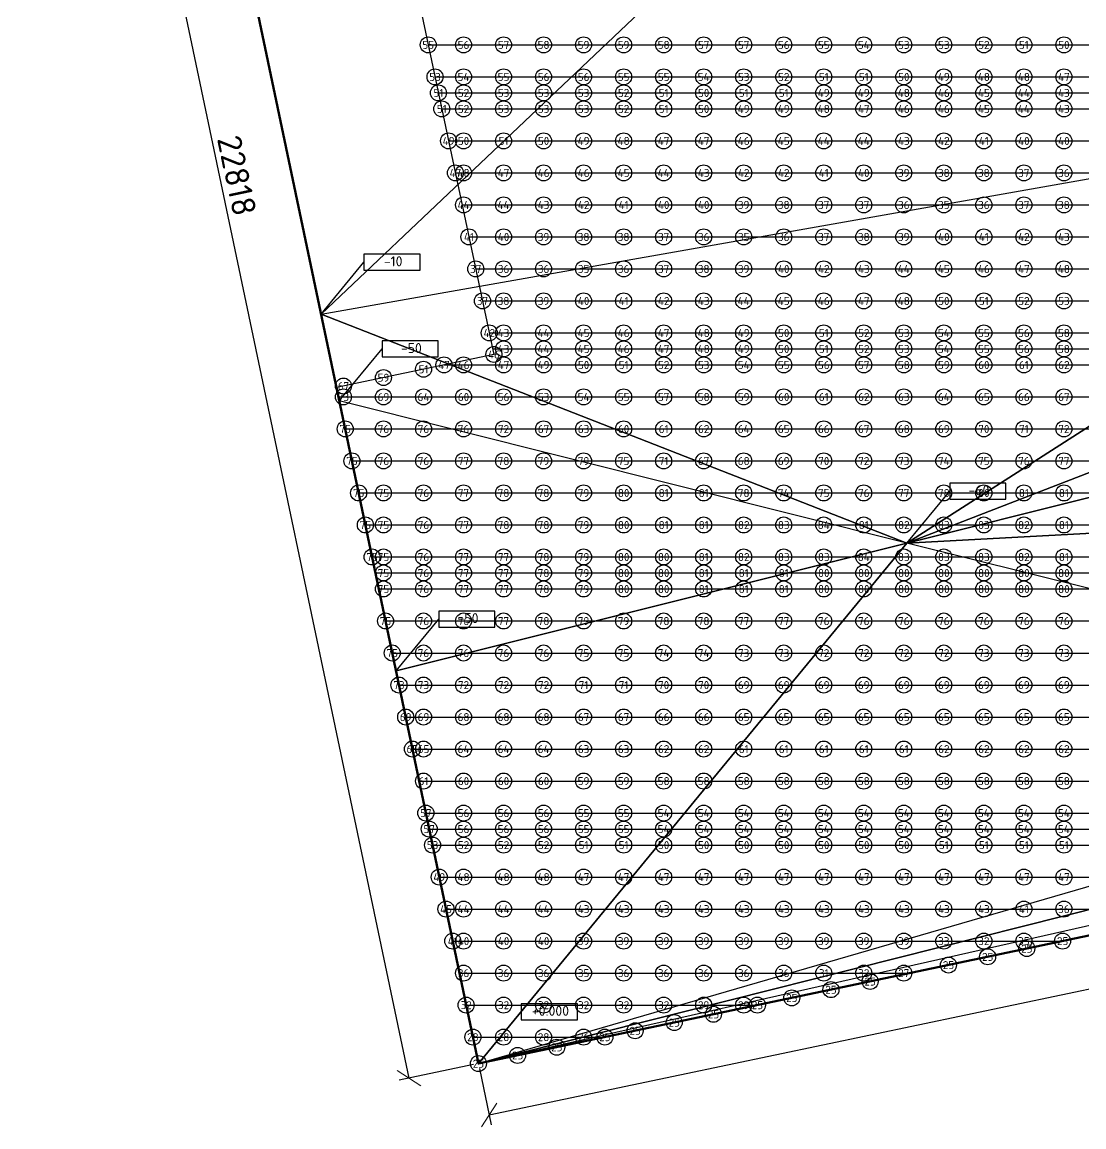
# Model space of a CAD drawing. Header units: millimetres. Extents: x 3543 to 412546, y -146359 to 38454.
# Drawn here: x 209844 to 223109, y -45965 to -32158 of the extents above; entities that cross this region are included whole.
import ezdxf
from ezdxf.enums import TextEntityAlignment as Align

# ---------------------------------------------------------------- set-up
doc = ezdxf.new("R2010")
doc.units = ezdxf.units.MM
doc.layers.add('контур', color=1, linetype='Continuous', lineweight=50)
doc.layers.add('размеры', color=7, linetype='Continuous', lineweight=5)
for name, color, linetype in [('линии_высот', 4, 'Continuous'), ('областиvb', 52, 'Continuous'), ('опоры_текстvb', 7, 'Continuous'), ('опорыvb', 7, 'Continuous'), ('сеткаvb', 8, 'Continuous')]:
    doc.layers.add(name, color=color, linetype=linetype)
doc.styles.add('isocpeur', font='isocpeur.ttf')
doc.dimstyles.new('ISO-25', dxfattribs={"dimtxt": 2.5, "dimasz": 2.5, "dimexe": 1.25, "dimexo": 0.625, "dimtad": 1, "dimdec": 0, "dimtxsty": 'isocpeur', "dimblk": 'OBLIQUE', "dimcen": 2.5, "dimadec": 0, "dimazin": 0, "dimtfac": 1, "dimtdec": 0, "dimtmove": 0, "dimatfit": 3, "dimfxl": 1, "dimarcsym": 0})

# ---------------------------------------------------------------- blocks, each defined once
blk = doc.blocks.new('otmetka_oporvb')
at = {"linetype": 'ByBlock', "lineweight": -2}
blk.add_hatch(color=0, dxfattribs=at).paths.add_polyline_path([(-38, -32, 1), (38, 32, 1)])
at = {"color": 0, "linetype": 'ByBlock', "lineweight": -2}
blk.add_line((0, 0), (2142, 2596), dxfattribs=at)
at = {"color": 0}
blk.add_lwpolyline([(2142, 2196), (4942, 2196), (4942, 2996), (2142, 2996)], close=True, dxfattribs=at)
at = {"color": 0, "linetype": 'ByBlock', "lineweight": -2, "style": 'isocpeur'}
blk.add_attdef('OTM', text='', height=500, dxfattribs=at).set_placement((3600, 2639), align=Align.MIDDLE_CENTER)
blk = doc.blocks.new('opor_symbPRO')
at = {"color": 0, "ltscale": 20}
blk.add_circle((0, 0), 100, dxfattribs=at)
at = {"layer": 'опоры_текстvb', "color": 0, "linetype": 'ByBlock', "lineweight": -2, "style": 'isocpeur'}
blk.add_attdef('COL', text='', height=100, dxfattribs=at).set_placement((0, -1), align=Align.MIDDLE_CENTER)
blk = doc.blocks.new('_OBLIQUE')
at = {"color": 0, "linetype": 'ByBlock'}
blk.add_line((-0.5, -0.5), (0.5, 0.5), dxfattribs=at)
blk = doc.blocks.new('*D37')
at = {"layer": 'Defpoints', "color": 0, "transparency": 16777216}
for p in [(299003, -27661), (215545, -45174), (215680, -45817)]:
    blk.add_point(p, dxfattribs=at)
at = {"layer": 'размеры', "color": 0, "lineweight": -2, "transparency": 16777216}
for p, q in [((299016, -27722), (299164, -28426)), ((299138, -28304), (215680, -45817)), ((215558, -45235), (215706, -45939))]:
    blk.add_line(p, q, dxfattribs=at)
at = {"layer": 'размеры', "color": 0, "lineweight": -2, "transparency": 16777216, "xscale": 250, "yscale": 250, "zscale": 250}
for p, rotation in [((299138, -28304), 11.85098422200823), ((215680, -45817), 191.8509842220083)]:
    blk.add_blockref('_OBLIQUE', p, dxfattribs=dict(at, rotation=rotation))
at = {"layer": 'размеры', "color": 0, "transparency": 16777216, "insert": (257365, -36852), "char_height": 300, "attachment_point": 5, "rotation": 11.851, "style": 'isocpeur'}
blk.add_mtext('85276', dxfattribs=at)
blk = doc.blocks.new('*D38')
at = {"layer": 'Defpoints', "color": 0, "transparency": 16777216}
for p in [(210859, -22842), (209992, -23024), (215545, -45174)]:
    blk.add_point(p, dxfattribs=at)
at = {"layer": 'размеры', "color": 0, "lineweight": -2, "transparency": 16777216}
for p, q in [((210798, -22855), (209870, -23050)), ((214678, -45355), (209992, -23024)), ((215484, -45186), (214556, -45381))]:
    blk.add_line(p, q, dxfattribs=at)
at = {"layer": 'размеры', "color": 0, "lineweight": -2, "transparency": 16777216, "xscale": 250, "yscale": 250, "zscale": 250}
for p, rotation in [((209992, -23024), 101.8514434178361), ((214678, -45355), 281.851443417836)]:
    blk.add_blockref('_OBLIQUE', p, dxfattribs=dict(at, rotation=rotation))
at = {"layer": 'размеры', "color": 0, "transparency": 16777216, "insert": (212528, -34076), "char_height": 300, "attachment_point": 5, "rotation": 281.8514, "style": 'isocpeur'}
blk.add_mtext('22818', dxfattribs=at)

msp = doc.modelspace()

# ---------------------------------------------------------------- linework, layer by layer
at = {"layer": 'контур', "linetype": 'Continuous'}
msp.add_lwpolyline([(215545, -45173.6), (210858.8, -22842.2), (229841.6, -22842.2), (229841.6, -32939.6), (261341.5, -32939.6), (261341.5, -22842.2), (299003.2, -22842.2), (299003.2, -27660.7)], close=True, dxfattribs=at)
at = {"layer": 'линии_высот'}
msp.add_line((215545, -45173.6), (299003.2, -27660.7), dxfattribs=at)
for points in [[(252298.9, -36875.6), (215545, -45173.6), (299003.2, -27660.7)], [(220891.8, -28871.8), (212499.7, -30661.5), (213579.5, -35807)], [(220891.8, -28871.8), (213579.5, -35807), (229841.6, -32939.6)], [(220897.2, -38667.6), (213579.5, -35807), (229841.6, -32939.6)], [(220897.2, -38667.6), (229841.6, -32939.6), (230076.7, -35115.1)], [(220897.2, -38667.6), (230076.7, -35115.1), (230076.7, -36371.6)], [(220897.2, -38667.6), (213807, -36891.3), (213579.5, -35807)], [(220897.2, -38667.6), (230076.7, -36371.6), (230076.7, -38173.7)], [(220897.2, -38667.6), (213807, -36891.3), (214515.2, -40266.4)], [(244268.4, -37933.7), (252298.9, -36875.6), (215545, -45173.6)], [(215545, -45173.6), (230076.7, -40954.3), (244268.4, -37933.7)], [(220897.2, -38667.6), (230076.7, -38173.7), (230076.7, -40954.3)], [(220897.2, -38667.6), (214515.2, -40266.4), (215545, -45173.6)], [(220897.2, -38667.6), (215545, -45173.6), (230076.7, -40954.3)]]:
    msp.add_lwpolyline(points, close=True, dxfattribs=at)
at = {"layer": 'областиvb'}
msp.add_lwpolyline([(212096.8, -28741.7), (214134, -28741.7), (215737.6, -36311.5), (213771.9, -36724)], close=True, dxfattribs=at)
at = {"layer": 'сеткаvb'}
for p, q in [((214917.9, -32442.2), (229841.6, -32442.2)), ((215002.6, -32842.2), (229841.6, -32842.2)), ((215045, -33042.2), (273357.7, -33042.2)), ((215087.4, -33242.2), (272404.6, -33242.2)), ((215172.1, -33642.2), (270498.3, -33642.2)), ((215256.9, -34042.2), (268592.1, -34042.2)), ((215341.6, -34442.2), (266685.9, -34442.2)), ((215426.3, -34842.2), (264779.7, -34842.2)), ((215511.1, -35242.2), (262873.5, -35242.2)), ((215595.8, -35642.2), (260967.3, -35642.2)), ((215680.5, -36042.2), (259061, -36042.2)), ((215722.9, -36242.2), (258107.9, -36242.2)), ((215114.7, -36442.2), (257154.8, -36442.2)), ((213796.7, -36842.2), (255248.6, -36842.2)), ((213880.6, -37242.2), (253342.4, -37242.2)), ((213964.6, -37642.2), (251436.2, -37642.2)), ((214048.5, -38042.2), (249530, -38042.2)), ((214132.4, -38442.2), (247623.7, -38442.2)), ((214216.4, -38842.2), (245717.5, -38842.2)), ((214258.3, -39042.2), (244764.4, -39042.2)), ((214300.3, -39242.2), (243811.3, -39242.2)), ((214384.3, -39642.2), (241905.1, -39642.2)), ((214468.2, -40042.2), (239998.9, -40042.2)), ((214552.1, -40442.2), (238092.7, -40442.2)), ((214636.1, -40842.2), (236186.4, -40842.2)), ((214720, -41242.2), (234280.2, -41242.2)), ((214803.9, -41642.2), (232374, -41642.2)), ((214887.9, -42042.2), (230467.8, -42042.2)), ((214929.9, -42242.2), (229514.7, -42242.2)), ((214971.8, -42442.2), (228561.6, -42442.2)), ((215055.8, -42842.2), (226655.4, -42842.2)), ((215139.7, -43242.2), (224749.1, -43242.2)), ((215223.6, -43642.2), (222842.9, -43642.2)), ((215307.6, -44042.2), (220936.7, -44042.2)), ((215391.5, -44442.2), (219030.5, -44442.2)), ((215475.5, -44842.2), (217124.3, -44842.2))]:
    msp.add_line(p, q, dxfattribs=at)

# ---------------------------------------------------------------- block references
at = {"xscale": 0.25, "yscale": 0.25, "zscale": 0.25}
for p, values in [((213579.5, -35807), {'OTM': '-10'}), ((213807, -36891.3), {'OTM': '-50'}), ((220897.2, -38667.6), {'OTM': '-60'}), ((214515.2, -40266.4), {'OTM': '-50'}), ((215545, -45173.6), {'OTM': '+0.000'})]:
    msp.add_blockref('otmetka_oporvb', p, dxfattribs=at).add_auto_attribs(values)
at = {"layer": 'опорыvb', "color": 131}
for p, values in [((214917.9, -32442.2), {'COL': '55'}), ((215358.8, -32442.2), {'COL': '56'}), ((215858.8, -32442.2), {'COL': '57'}), ((216358.8, -32442.2), {'COL': '58'}), ((216858.8, -32442.2), {'COL': '59'}), ((217358.8, -32442.2), {'COL': '59'}), ((217858.8, -32442.2), {'COL': '58'}), ((218358.8, -32442.2), {'COL': '57'}), ((218858.8, -32442.2), {'COL': '57'}), ((219358.8, -32442.2), {'COL': '56'}), ((219858.8, -32442.2), {'COL': '55'}), ((220358.8, -32442.2), {'COL': '54'}), ((220858.8, -32442.2), {'COL': '53'}), ((221358.8, -32442.2), {'COL': '53'}), ((221858.8, -32442.2), {'COL': '52'}), ((222358.8, -32442.2), {'COL': '51'}), ((222858.8, -32442.2), {'COL': '50'}), ((215002.6, -32842.2), {'COL': '53'}), ((215358.8, -32842.2), {'COL': '54'}), ((215858.8, -32842.2), {'COL': '55'}), ((216358.8, -32842.2), {'COL': '56'}), ((216858.8, -32842.2), {'COL': '56'}), ((217358.8, -32842.2), {'COL': '55'}), ((217858.8, -32842.2), {'COL': '55'}), ((218358.8, -32842.2), {'COL': '54'}), ((218858.8, -32842.2), {'COL': '53'}), ((219358.8, -32842.2), {'COL': '52'}), ((219858.8, -32842.2), {'COL': '51'}), ((220358.8, -32842.2), {'COL': '51'}), ((220858.8, -32842.2), {'COL': '50'}), ((215045, -33042.2), {'COL': '51'}), ((215358.8, -33042.2), {'COL': '52'}), ((215858.8, -33042.2), {'COL': '53'}), ((216358.8, -33042.2), {'COL': '53'}), ((216858.8, -33042.2), {'COL': '53'}), ((217358.8, -33042.2), {'COL': '52'}), ((217858.8, -33042.2), {'COL': '51'}), ((218358.8, -33042.2), {'COL': '50'}), ((218858.8, -33042.2), {'COL': '51'}), ((219358.8, -33042.2), {'COL': '51'}), ((215087.4, -33242.2), {'COL': '51'}), ((215358.8, -33242.2), {'COL': '52'}), ((215858.8, -33242.2), {'COL': '53'}), ((216358.8, -33242.2), {'COL': '53'}), ((216858.8, -33242.2), {'COL': '53'}), ((217358.8, -33242.2), {'COL': '52'}), ((217858.8, -33242.2), {'COL': '51'}), ((218358.8, -33242.2), {'COL': '50'}), ((215358.8, -33642.2), {'COL': '50'}), ((215858.8, -33642.2), {'COL': '51'}), ((216358.8, -33642.2), {'COL': '50'}), ((221358.8, -35642.2), {'COL': '50'}), ((221858.8, -35642.2), {'COL': '51'}), ((222358.8, -35642.2), {'COL': '52'}), ((222858.8, -35642.2), {'COL': '53'}), ((219358.8, -36042.2), {'COL': '50'}), ((219858.8, -36042.2), {'COL': '51'}), ((220358.8, -36042.2), {'COL': '52'}), ((220858.8, -36042.2), {'COL': '53'}), ((221358.8, -36042.2), {'COL': '54'}), ((221858.8, -36042.2), {'COL': '55'}), ((222358.8, -36042.2), {'COL': '56'}), ((222858.8, -36042.2), {'COL': '58'}), ((219358.8, -36242.2), {'COL': '50'}), ((219858.8, -36242.2), {'COL': '51'}), ((220358.8, -36242.2), {'COL': '52'}), ((220858.8, -36242.2), {'COL': '53'}), ((221358.8, -36242.2), {'COL': '54'}), ((221858.8, -36242.2), {'COL': '55'}), ((222358.8, -36242.2), {'COL': '56'}), ((222858.8, -36242.2), {'COL': '58'}), ((214858.8, -36495.9), {'COL': '51'}), ((216858.8, -36442.2), {'COL': '50'}), ((217358.8, -36442.2), {'COL': '51'}), ((217858.8, -36442.2), {'COL': '52'}), ((218358.8, -36442.2), {'COL': '53'}), ((218858.8, -36442.2), {'COL': '54'}), ((219358.8, -36442.2), {'COL': '55'}), ((219858.8, -36442.2), {'COL': '56'}), ((220358.8, -36442.2), {'COL': '57'}), ((220858.8, -36442.2), {'COL': '58'}), ((221358.8, -36442.2), {'COL': '59'}), ((221858.8, -36442.2), {'COL': '60'}), ((222358.8, -36442.2), {'COL': '61'}), ((222858.8, -36442.2), {'COL': '62'}), ((214358.8, -36600.8), {'COL': '59'}), ((213858.8, -36705.7), {'COL': '67'}), ((213858.8, -36842.2), {'COL': '73'}), ((214358.8, -36842.2), {'COL': '69'}), ((214858.8, -36842.2), {'COL': '64'}), ((215358.8, -36842.2), {'COL': '60'}), ((215858.8, -36842.2), {'COL': '56'}), ((216358.8, -36842.2), {'COL': '53'}), ((216858.8, -36842.2), {'COL': '54'}), ((217358.8, -36842.2), {'COL': '55'}), ((217858.8, -36842.2), {'COL': '57'}), ((218358.8, -36842.2), {'COL': '58'}), ((218858.8, -36842.2), {'COL': '59'}), ((219358.8, -36842.2), {'COL': '60'}), ((219858.8, -36842.2), {'COL': '61'}), ((220358.8, -36842.2), {'COL': '62'}), ((220858.8, -36842.2), {'COL': '63'}), ((221358.8, -36842.2), {'COL': '64'}), ((221858.8, -36842.2), {'COL': '65'}), ((222358.8, -36842.2), {'COL': '66'}), ((222858.8, -36842.2), {'COL': '67'}), ((213880.6, -37242.2), {'COL': '75'}), ((214358.8, -37242.2), {'COL': '76'}), ((214858.8, -37242.2), {'COL': '76'}), ((215358.8, -37242.2), {'COL': '76'}), ((215858.8, -37242.2), {'COL': '72'}), ((216358.8, -37242.2), {'COL': '67'}), ((216858.8, -37242.2), {'COL': '63'}), ((217358.8, -37242.2), {'COL': '60'}), ((217858.8, -37242.2), {'COL': '61'}), ((218358.8, -37242.2), {'COL': '62'}), ((218858.8, -37242.2), {'COL': '64'}), ((219358.8, -37242.2), {'COL': '65'}), ((219858.8, -37242.2), {'COL': '66'}), ((220358.8, -37242.2), {'COL': '67'}), ((220858.8, -37242.2), {'COL': '68'}), ((221358.8, -37242.2), {'COL': '69'}), ((221858.8, -37242.2), {'COL': '70'}), ((222358.8, -37242.2), {'COL': '71'}), ((222858.8, -37242.2), {'COL': '72'}), ((213964.6, -37642.2), {'COL': '75'}), ((214358.8, -37642.2), {'COL': '76'}), ((214858.8, -37642.2), {'COL': '76'}), ((215358.8, -37642.2), {'COL': '77'}), ((215858.8, -37642.2), {'COL': '78'}), ((216358.8, -37642.2), {'COL': '79'}), ((216858.8, -37642.2), {'COL': '79'}), ((217358.8, -37642.2), {'COL': '75'}), ((217858.8, -37642.2), {'COL': '71'}), ((218358.8, -37642.2), {'COL': '67'}), ((218858.8, -37642.2), {'COL': '68'}), ((219358.8, -37642.2), {'COL': '69'}), ((219858.8, -37642.2), {'COL': '70'}), ((220358.8, -37642.2), {'COL': '72'}), ((220858.8, -37642.2), {'COL': '73'}), ((221358.8, -37642.2), {'COL': '74'}), ((221858.8, -37642.2), {'COL': '75'}), ((222358.8, -37642.2), {'COL': '76'}), ((222858.8, -37642.2), {'COL': '77'}), ((214048.5, -38042.2), {'COL': '75'}), ((214358.8, -38042.2), {'COL': '75'}), ((214858.8, -38042.2), {'COL': '76'}), ((215358.8, -38042.2), {'COL': '77'}), ((215858.8, -38042.2), {'COL': '78'}), ((216358.8, -38042.2), {'COL': '78'}), ((216858.8, -38042.2), {'COL': '79'}), ((218858.8, -38042.2), {'COL': '78'}), ((219358.8, -38042.2), {'COL': '74'}), ((219858.8, -38042.2), {'COL': '75'}), ((220358.8, -38042.2), {'COL': '76'}), ((220858.8, -38042.2), {'COL': '77'}), ((221358.8, -38042.2), {'COL': '78'}), ((214132.4, -38442.2), {'COL': '75'}), ((214358.8, -38442.2), {'COL': '75'}), ((214858.8, -38442.2), {'COL': '76'}), ((215358.8, -38442.2), {'COL': '77'}), ((215858.8, -38442.2), {'COL': '78'}), ((216358.8, -38442.2), {'COL': '78'}), ((216858.8, -38442.2), {'COL': '79'}), ((214216.4, -38842.2), {'COL': '75'}), ((214358.8, -38842.2), {'COL': '75'}), ((214858.8, -38842.2), {'COL': '76'}), ((215358.8, -38842.2), {'COL': '77'}), ((215858.8, -38842.2), {'COL': '77'}), ((216358.8, -38842.2), {'COL': '78'}), ((216858.8, -38842.2), {'COL': '79'}), ((214358.8, -39042.2), {'COL': '75'}), ((214858.8, -39042.2), {'COL': '76'}), ((215358.8, -39042.2), {'COL': '77'}), ((215858.8, -39042.2), {'COL': '77'}), ((216358.8, -39042.2), {'COL': '78'}), ((216858.8, -39042.2), {'COL': '79'}), ((214358.8, -39242.2), {'COL': '75'}), ((214858.8, -39242.2), {'COL': '76'}), ((215358.8, -39242.2), {'COL': '77'}), ((215858.8, -39242.2), {'COL': '77'}), ((216358.8, -39242.2), {'COL': '78'}), ((216858.8, -39242.2), {'COL': '79'}), ((214384.3, -39642.2), {'COL': '75'}), ((214858.8, -39642.2), {'COL': '76'}), ((215358.8, -39642.2), {'COL': '76'}), ((215858.8, -39642.2), {'COL': '77'}), ((216358.8, -39642.2), {'COL': '78'}), ((216858.8, -39642.2), {'COL': '79'}), ((217358.8, -39642.2), {'COL': '79'}), ((217858.8, -39642.2), {'COL': '78'}), ((218358.8, -39642.2), {'COL': '78'}), ((218858.8, -39642.2), {'COL': '77'}), ((219358.8, -39642.2), {'COL': '77'}), ((219858.8, -39642.2), {'COL': '76'}), ((220358.8, -39642.2), {'COL': '76'}), ((220858.8, -39642.2), {'COL': '76'}), ((221358.8, -39642.2), {'COL': '76'}), ((221858.8, -39642.2), {'COL': '76'}), ((222358.8, -39642.2), {'COL': '76'}), ((222858.8, -39642.2), {'COL': '76'}), ((214468.2, -40042.2), {'COL': '75'}), ((214858.8, -40042.2), {'COL': '76'}), ((215358.8, -40042.2), {'COL': '76'}), ((215858.8, -40042.2), {'COL': '76'}), ((216358.8, -40042.2), {'COL': '76'}), ((216858.8, -40042.2), {'COL': '75'}), ((217358.8, -40042.2), {'COL': '75'}), ((217858.8, -40042.2), {'COL': '74'}), ((218358.8, -40042.2), {'COL': '74'}), ((218858.8, -40042.2), {'COL': '73'}), ((219358.8, -40042.2), {'COL': '73'}), ((219858.8, -40042.2), {'COL': '72'}), ((220358.8, -40042.2), {'COL': '72'}), ((220858.8, -40042.2), {'COL': '72'}), ((221358.8, -40042.2), {'COL': '72'}), ((221858.8, -40042.2), {'COL': '73'}), ((222358.8, -40042.2), {'COL': '73'}), ((222858.8, -40042.2), {'COL': '73'}), ((214552.1, -40442.2), {'COL': '73'}), ((214858.8, -40442.2), {'COL': '73'}), ((215358.8, -40442.2), {'COL': '72'}), ((215858.8, -40442.2), {'COL': '72'}), ((216358.8, -40442.2), {'COL': '72'}), ((216858.8, -40442.2), {'COL': '71'}), ((217358.8, -40442.2), {'COL': '71'}), ((217858.8, -40442.2), {'COL': '70'}), ((218358.8, -40442.2), {'COL': '70'}), ((218858.8, -40442.2), {'COL': '69'}), ((219358.8, -40442.2), {'COL': '69'}), ((219858.8, -40442.2), {'COL': '69'}), ((220358.8, -40442.2), {'COL': '69'}), ((220858.8, -40442.2), {'COL': '69'}), ((221358.8, -40442.2), {'COL': '69'}), ((221858.8, -40442.2), {'COL': '69'}), ((222358.8, -40442.2), {'COL': '69'}), ((222858.8, -40442.2), {'COL': '69'}), ((214636.1, -40842.2), {'COL': '69'}), ((214858.8, -40842.2), {'COL': '69'}), ((215358.8, -40842.2), {'COL': '68'}), ((215858.8, -40842.2), {'COL': '68'}), ((216358.8, -40842.2), {'COL': '68'}), ((216858.8, -40842.2), {'COL': '67'}), ((217358.8, -40842.2), {'COL': '67'}), ((217858.8, -40842.2), {'COL': '66'}), ((218358.8, -40842.2), {'COL': '66'}), ((218858.8, -40842.2), {'COL': '65'}), ((219358.8, -40842.2), {'COL': '65'}), ((219858.8, -40842.2), {'COL': '65'}), ((220358.8, -40842.2), {'COL': '65'}), ((220858.8, -40842.2), {'COL': '65'}), ((221358.8, -40842.2), {'COL': '65'}), ((221858.8, -40842.2), {'COL': '65'}), ((222358.8, -40842.2), {'COL': '65'}), ((222858.8, -40842.2), {'COL': '65'}), ((214720, -41242.2), {'COL': '65'}), ((214858.8, -41242.2), {'COL': '65'}), ((215358.8, -41242.2), {'COL': '64'}), ((215858.8, -41242.2), {'COL': '64'}), ((216358.8, -41242.2), {'COL': '64'}), ((216858.8, -41242.2), {'COL': '63'}), ((217358.8, -41242.2), {'COL': '63'}), ((217858.8, -41242.2), {'COL': '62'}), ((218358.8, -41242.2), {'COL': '62'}), ((218858.8, -41242.2), {'COL': '61'}), ((219358.8, -41242.2), {'COL': '61'}), ((219858.8, -41242.2), {'COL': '61'}), ((220358.8, -41242.2), {'COL': '61'}), ((220858.8, -41242.2), {'COL': '61'}), ((221358.8, -41242.2), {'COL': '62'}), ((221858.8, -41242.2), {'COL': '62'}), ((222358.8, -41242.2), {'COL': '62'}), ((222858.8, -41242.2), {'COL': '62'}), ((214858.8, -41642.2), {'COL': '61'}), ((215358.8, -41642.2), {'COL': '60'}), ((215858.8, -41642.2), {'COL': '60'}), ((216358.8, -41642.2), {'COL': '60'}), ((216858.8, -41642.2), {'COL': '59'}), ((217358.8, -41642.2), {'COL': '59'}), ((217858.8, -41642.2), {'COL': '58'}), ((218358.8, -41642.2), {'COL': '58'}), ((218858.8, -41642.2), {'COL': '58'}), ((219358.8, -41642.2), {'COL': '58'}), ((219858.8, -41642.2), {'COL': '58'}), ((220358.8, -41642.2), {'COL': '58'}), ((220858.8, -41642.2), {'COL': '58'}), ((221358.8, -41642.2), {'COL': '58'}), ((221858.8, -41642.2), {'COL': '58'}), ((222358.8, -41642.2), {'COL': '58'}), ((222858.8, -41642.2), {'COL': '58'}), ((214887.9, -42042.2), {'COL': '57'}), ((215358.8, -42042.2), {'COL': '56'}), ((215858.8, -42042.2), {'COL': '56'}), ((216358.8, -42042.2), {'COL': '56'}), ((216858.8, -42042.2), {'COL': '55'}), ((217358.8, -42042.2), {'COL': '55'}), ((217858.8, -42042.2), {'COL': '54'}), ((218358.8, -42042.2), {'COL': '54'}), ((218858.8, -42042.2), {'COL': '54'}), ((219358.8, -42042.2), {'COL': '54'}), ((219858.8, -42042.2), {'COL': '54'}), ((220358.8, -42042.2), {'COL': '54'}), ((220858.8, -42042.2), {'COL': '54'}), ((221358.8, -42042.2), {'COL': '54'}), ((221858.8, -42042.2), {'COL': '54'}), ((222358.8, -42042.2), {'COL': '54'}), ((222858.8, -42042.2), {'COL': '54'}), ((214929.9, -42242.2), {'COL': '57'}), ((215358.8, -42242.2), {'COL': '56'}), ((215858.8, -42242.2), {'COL': '56'}), ((216358.8, -42242.2), {'COL': '56'}), ((216858.8, -42242.2), {'COL': '55'}), ((217358.8, -42242.2), {'COL': '55'}), ((217858.8, -42242.2), {'COL': '54'}), ((218358.8, -42242.2), {'COL': '54'}), ((218858.8, -42242.2), {'COL': '54'}), ((219358.8, -42242.2), {'COL': '54'}), ((219858.8, -42242.2), {'COL': '54'}), ((220358.8, -42242.2), {'COL': '54'}), ((220858.8, -42242.2), {'COL': '54'}), ((221358.8, -42242.2), {'COL': '54'}), ((221858.8, -42242.2), {'COL': '54'}), ((222358.8, -42242.2), {'COL': '54'}), ((222858.8, -42242.2), {'COL': '54'}), ((214971.8, -42442.2), {'COL': '53'}), ((215358.8, -42442.2), {'COL': '52'}), ((215858.8, -42442.2), {'COL': '52'}), ((216358.8, -42442.2), {'COL': '52'}), ((216858.8, -42442.2), {'COL': '51'}), ((217358.8, -42442.2), {'COL': '51'}), ((217858.8, -42442.2), {'COL': '50'}), ((218358.8, -42442.2), {'COL': '50'}), ((218858.8, -42442.2), {'COL': '50'}), ((219358.8, -42442.2), {'COL': '50'}), ((219858.8, -42442.2), {'COL': '50'}), ((220358.8, -42442.2), {'COL': '50'}), ((220858.8, -42442.2), {'COL': '50'}), ((221358.8, -42442.2), {'COL': '51'}), ((221858.8, -42442.2), {'COL': '51'}), ((222358.8, -42442.2), {'COL': '51'}), ((222858.8, -42442.2), {'COL': '51'})]:
    msp.add_blockref('opor_symbPRO', p, dxfattribs=at).add_auto_attribs(values)
at = {"layer": 'опорыvb', "color": 92}
for p, values in [((221358.8, -32842.2), {'COL': '49'}), ((221858.8, -32842.2), {'COL': '48'}), ((222358.8, -32842.2), {'COL': '48'}), ((222858.8, -32842.2), {'COL': '47'}), ((219858.8, -33042.2), {'COL': '49'}), ((220358.8, -33042.2), {'COL': '49'}), ((220858.8, -33042.2), {'COL': '48'}), ((221358.8, -33042.2), {'COL': '46'}), ((221858.8, -33042.2), {'COL': '45'}), ((222358.8, -33042.2), {'COL': '44'}), ((222858.8, -33042.2), {'COL': '43'}), ((218858.8, -33242.2), {'COL': '49'}), ((219358.8, -33242.2), {'COL': '49'}), ((219858.8, -33242.2), {'COL': '48'}), ((220358.8, -33242.2), {'COL': '47'}), ((220858.8, -33242.2), {'COL': '46'}), ((221358.8, -33242.2), {'COL': '46'}), ((221858.8, -33242.2), {'COL': '45'}), ((222358.8, -33242.2), {'COL': '44'}), ((222858.8, -33242.2), {'COL': '43'}), ((215172.1, -33642.2), {'COL': '49'}), ((216858.8, -33642.2), {'COL': '49'}), ((217358.8, -33642.2), {'COL': '48'}), ((217858.8, -33642.2), {'COL': '47'}), ((218358.8, -33642.2), {'COL': '47'}), ((218858.8, -33642.2), {'COL': '46'}), ((219358.8, -33642.2), {'COL': '45'}), ((219858.8, -33642.2), {'COL': '44'}), ((220358.8, -33642.2), {'COL': '44'}), ((220858.8, -33642.2), {'COL': '43'}), ((221358.8, -33642.2), {'COL': '42'}), ((221858.8, -33642.2), {'COL': '41'}), ((222358.8, -33642.2), {'COL': '40'}), ((222858.8, -33642.2), {'COL': '40'}), ((215256.9, -34042.2), {'COL': '47'}), ((215358.8, -34042.2), {'COL': '48'}), ((215858.8, -34042.2), {'COL': '47'}), ((216358.8, -34042.2), {'COL': '46'}), ((216858.8, -34042.2), {'COL': '46'}), ((217358.8, -34042.2), {'COL': '45'}), ((217858.8, -34042.2), {'COL': '44'}), ((218358.8, -34042.2), {'COL': '43'}), ((218858.8, -34042.2), {'COL': '42'}), ((219358.8, -34042.2), {'COL': '42'}), ((219858.8, -34042.2), {'COL': '41'}), ((220358.8, -34042.2), {'COL': '40'}), ((220858.8, -34042.2), {'COL': '39'}), ((221358.8, -34042.2), {'COL': '38'}), ((221858.8, -34042.2), {'COL': '38'}), ((222358.8, -34042.2), {'COL': '37'}), ((222858.8, -34042.2), {'COL': '36'}), ((215358.8, -34442.2), {'COL': '44'}), ((215858.8, -34442.2), {'COL': '44'}), ((216358.8, -34442.2), {'COL': '43'}), ((216858.8, -34442.2), {'COL': '42'}), ((217358.8, -34442.2), {'COL': '41'}), ((217858.8, -34442.2), {'COL': '40'}), ((218358.8, -34442.2), {'COL': '40'}), ((218858.8, -34442.2), {'COL': '39'}), ((219358.8, -34442.2), {'COL': '38'}), ((219858.8, -34442.2), {'COL': '37'}), ((220358.8, -34442.2), {'COL': '37'}), ((220858.8, -34442.2), {'COL': '36'}), ((221358.8, -34442.2), {'COL': '35'}), ((221858.8, -34442.2), {'COL': '36'}), ((222358.8, -34442.2), {'COL': '37'}), ((222858.8, -34442.2), {'COL': '38'}), ((215426.3, -34842.2), {'COL': '41'}), ((215858.8, -34842.2), {'COL': '40'}), ((216358.8, -34842.2), {'COL': '39'}), ((216858.8, -34842.2), {'COL': '38'}), ((217358.8, -34842.2), {'COL': '38'}), ((217858.8, -34842.2), {'COL': '37'}), ((218358.8, -34842.2), {'COL': '36'}), ((218858.8, -34842.2), {'COL': '35'}), ((219358.8, -34842.2), {'COL': '36'}), ((219858.8, -34842.2), {'COL': '37'}), ((220358.8, -34842.2), {'COL': '38'}), ((220858.8, -34842.2), {'COL': '39'}), ((221358.8, -34842.2), {'COL': '40'}), ((221858.8, -34842.2), {'COL': '41'}), ((222358.8, -34842.2), {'COL': '42'}), ((222858.8, -34842.2), {'COL': '43'}), ((215511.1, -35242.2), {'COL': '37'}), ((215858.8, -35242.2), {'COL': '36'}), ((216358.8, -35242.2), {'COL': '36'}), ((216858.8, -35242.2), {'COL': '35'}), ((217358.8, -35242.2), {'COL': '36'}), ((217858.8, -35242.2), {'COL': '37'}), ((218358.8, -35242.2), {'COL': '38'}), ((218858.8, -35242.2), {'COL': '39'}), ((219358.8, -35242.2), {'COL': '40'}), ((219858.8, -35242.2), {'COL': '42'}), ((220358.8, -35242.2), {'COL': '43'}), ((220858.8, -35242.2), {'COL': '44'}), ((221358.8, -35242.2), {'COL': '45'}), ((221858.8, -35242.2), {'COL': '46'}), ((222358.8, -35242.2), {'COL': '47'}), ((222858.8, -35242.2), {'COL': '48'}), ((215595.8, -35642.2), {'COL': '37'}), ((215858.8, -35642.2), {'COL': '38'}), ((216358.8, -35642.2), {'COL': '39'}), ((216858.8, -35642.2), {'COL': '40'}), ((217358.8, -35642.2), {'COL': '41'}), ((217858.8, -35642.2), {'COL': '42'}), ((218358.8, -35642.2), {'COL': '43'}), ((218858.8, -35642.2), {'COL': '44'}), ((219358.8, -35642.2), {'COL': '45'}), ((219858.8, -35642.2), {'COL': '46'}), ((220358.8, -35642.2), {'COL': '47'}), ((220858.8, -35642.2), {'COL': '48'}), ((215680.5, -36042.2), {'COL': '42'}), ((215858.8, -36042.2), {'COL': '43'}), ((216358.8, -36042.2), {'COL': '44'}), ((216858.8, -36042.2), {'COL': '45'}), ((217358.8, -36042.2), {'COL': '46'}), ((217858.8, -36042.2), {'COL': '47'}), ((218358.8, -36042.2), {'COL': '48'}), ((218858.8, -36042.2), {'COL': '49'}), ((215858.8, -36242.2), {'COL': '43'}), ((216358.8, -36242.2), {'COL': '44'}), ((216858.8, -36242.2), {'COL': '45'}), ((217358.8, -36242.2), {'COL': '46'}), ((217858.8, -36242.2), {'COL': '47'}), ((218358.8, -36242.2), {'COL': '48'}), ((218858.8, -36242.2), {'COL': '49'}), ((215737.6, -36311.5), {'COL': '46'}), ((215114.7, -36442.2), {'COL': '47'}), ((215358.8, -36442.2), {'COL': '46'}), ((215858.8, -36442.2), {'COL': '47'}), ((216358.8, -36442.2), {'COL': '49'}), ((215055.8, -42842.2), {'COL': '49'}), ((215358.8, -42842.2), {'COL': '48'}), ((215858.8, -42842.2), {'COL': '48'}), ((216358.8, -42842.2), {'COL': '48'}), ((216858.8, -42842.2), {'COL': '47'}), ((217358.8, -42842.2), {'COL': '47'}), ((217858.8, -42842.2), {'COL': '47'}), ((218358.8, -42842.2), {'COL': '47'}), ((218858.8, -42842.2), {'COL': '47'}), ((219358.8, -42842.2), {'COL': '47'}), ((219858.8, -42842.2), {'COL': '47'}), ((220358.8, -42842.2), {'COL': '47'}), ((220858.8, -42842.2), {'COL': '47'}), ((221358.8, -42842.2), {'COL': '47'}), ((221858.8, -42842.2), {'COL': '47'}), ((222358.8, -42842.2), {'COL': '47'}), ((222858.8, -42842.2), {'COL': '47'}), ((215139.7, -43242.2), {'COL': '45'}), ((215358.8, -43242.2), {'COL': '44'}), ((215858.8, -43242.2), {'COL': '44'}), ((216358.8, -43242.2), {'COL': '44'}), ((216858.8, -43242.2), {'COL': '43'}), ((217358.8, -43242.2), {'COL': '43'}), ((217858.8, -43242.2), {'COL': '43'}), ((218358.8, -43242.2), {'COL': '43'}), ((218858.8, -43242.2), {'COL': '43'}), ((219358.8, -43242.2), {'COL': '43'}), ((219858.8, -43242.2), {'COL': '43'}), ((220358.8, -43242.2), {'COL': '43'}), ((220858.8, -43242.2), {'COL': '43'}), ((221358.8, -43242.2), {'COL': '43'}), ((221858.8, -43242.2), {'COL': '43'}), ((222358.8, -43242.2), {'COL': '41'}), ((222858.8, -43242.2), {'COL': '36'}), ((215223.6, -43642.2), {'COL': '41'}), ((215358.8, -43642.2), {'COL': '40'}), ((215858.8, -43642.2), {'COL': '40'}), ((216358.8, -43642.2), {'COL': '40'}), ((216858.8, -43642.2), {'COL': '39'}), ((217358.8, -43642.2), {'COL': '39'}), ((217858.8, -43642.2), {'COL': '39'}), ((218358.8, -43642.2), {'COL': '39'}), ((218858.8, -43642.2), {'COL': '39'}), ((219358.8, -43642.2), {'COL': '39'}), ((219858.8, -43642.2), {'COL': '39'}), ((220358.8, -43642.2), {'COL': '39'}), ((220858.8, -43642.2), {'COL': '39'}), ((222358.8, -43642.2), {'COL': '35'}), ((215358.8, -44042.2), {'COL': '36'}), ((215858.8, -44042.2), {'COL': '36'}), ((216358.8, -44042.2), {'COL': '36'}), ((216858.8, -44042.2), {'COL': '35'}), ((217358.8, -44042.2), {'COL': '36'}), ((217858.8, -44042.2), {'COL': '36'}), ((218358.8, -44042.2), {'COL': '36'}), ((218858.8, -44042.2), {'COL': '36'}), ((219358.8, -44042.2), {'COL': '36'})]:
    msp.add_blockref('opor_symbPRO', p, dxfattribs=at).add_auto_attribs(values)
at = {"layer": 'опорыvb', "color": 30}
for p, values in [((217358.8, -38042.2), {'COL': '80'}), ((217858.8, -38042.2), {'COL': '81'}), ((218358.8, -38042.2), {'COL': '81'}), ((221858.8, -38042.2), {'COL': '80'}), ((222358.8, -38042.2), {'COL': '81'}), ((222858.8, -38042.2), {'COL': '81'}), ((217358.8, -38442.2), {'COL': '80'}), ((217858.8, -38442.2), {'COL': '81'}), ((218358.8, -38442.2), {'COL': '81'}), ((218858.8, -38442.2), {'COL': '82'}), ((219358.8, -38442.2), {'COL': '83'}), ((219858.8, -38442.2), {'COL': '84'}), ((220358.8, -38442.2), {'COL': '81'}), ((220858.8, -38442.2), {'COL': '82'}), ((221358.8, -38442.2), {'COL': '83'}), ((221858.8, -38442.2), {'COL': '83'}), ((222358.8, -38442.2), {'COL': '82'}), ((222858.8, -38442.2), {'COL': '81'}), ((217358.8, -38842.2), {'COL': '80'}), ((217858.8, -38842.2), {'COL': '80'}), ((218358.8, -38842.2), {'COL': '81'}), ((218858.8, -38842.2), {'COL': '82'}), ((219358.8, -38842.2), {'COL': '83'}), ((219858.8, -38842.2), {'COL': '83'}), ((220358.8, -38842.2), {'COL': '84'}), ((220858.8, -38842.2), {'COL': '83'}), ((221358.8, -38842.2), {'COL': '83'}), ((221858.8, -38842.2), {'COL': '83'}), ((222358.8, -38842.2), {'COL': '82'}), ((222858.8, -38842.2), {'COL': '81'}), ((217358.8, -39042.2), {'COL': '80'}), ((217858.8, -39042.2), {'COL': '80'}), ((218358.8, -39042.2), {'COL': '81'}), ((218858.8, -39042.2), {'COL': '81'}), ((219358.8, -39042.2), {'COL': '81'}), ((219858.8, -39042.2), {'COL': '80'}), ((220358.8, -39042.2), {'COL': '80'}), ((220858.8, -39042.2), {'COL': '80'}), ((221358.8, -39042.2), {'COL': '80'}), ((221858.8, -39042.2), {'COL': '80'}), ((222358.8, -39042.2), {'COL': '80'}), ((222858.8, -39042.2), {'COL': '80'}), ((217358.8, -39242.2), {'COL': '80'}), ((217858.8, -39242.2), {'COL': '80'}), ((218358.8, -39242.2), {'COL': '81'}), ((218858.8, -39242.2), {'COL': '81'}), ((219358.8, -39242.2), {'COL': '81'}), ((219858.8, -39242.2), {'COL': '80'}), ((220358.8, -39242.2), {'COL': '80'}), ((220858.8, -39242.2), {'COL': '80'}), ((221358.8, -39242.2), {'COL': '80'}), ((221858.8, -39242.2), {'COL': '80'}), ((222358.8, -39242.2), {'COL': '80'}), ((222858.8, -39242.2), {'COL': '80'})]:
    msp.add_blockref('opor_symbPRO', p, dxfattribs=at).add_auto_attribs(values)
at = {"layer": 'опорыvb', "color": 1}
for p, values in [((221358.8, -43642.2), {'COL': '33'}), ((221858.8, -43642.2), {'COL': '32'}), ((222842.9, -43642.2), {'COL': '25'}), ((221906.5, -43838.7), {'COL': '25'}), ((222395.8, -43736), {'COL': '25'}), ((221417.1, -43941.4), {'COL': '25'}), ((219858.8, -44042.2), {'COL': '31'}), ((220358.8, -44042.2), {'COL': '32'}), ((220858.8, -44042.2), {'COL': '27'}), ((219949.1, -44249.4), {'COL': '25'}), ((220438.4, -44146.7), {'COL': '25'}), ((219459.7, -44352.1), {'COL': '25'}), ((215391.5, -44442.2), {'COL': '32'}), ((215858.8, -44442.2), {'COL': '32'}), ((216358.8, -44442.2), {'COL': '32'}), ((216858.8, -44442.2), {'COL': '32'}), ((217358.8, -44442.2), {'COL': '32'}), ((217858.8, -44442.2), {'COL': '32'}), ((218358.8, -44442.2), {'COL': '29'}), ((218481.1, -44557.5), {'COL': '25'}), ((218858.8, -44442.2), {'COL': '29'}), ((219030.5, -44442.2), {'COL': '25'}), ((217991.7, -44660.1), {'COL': '25'}), ((217502.4, -44762.8), {'COL': '25'}), ((215475.5, -44842.2), {'COL': '28'}), ((215858.8, -44842.2), {'COL': '28'}), ((216358.8, -44842.2), {'COL': '28'}), ((216523.7, -44968.2), {'COL': '25'}), ((216858.8, -44842.2), {'COL': '26'}), ((217124.3, -44842.2), {'COL': '25'}), ((216034.3, -45070.9), {'COL': '25'}), ((215545, -45173.6), {'COL': '25'})]:
    msp.add_blockref('opor_symbPRO', p, dxfattribs=at).add_auto_attribs(values)

# ---------------------------------------------------------------- dimensions: what is measured, and where the dimension line sits
at = {"layer": 'размеры'}
dim = msp.add_linear_dim(base=(209992.2, -23024), p1=(215545, -45173.6), p2=(210858.8, -22842.2), angle=101.85144, dimstyle='ISO-25', override={"dimtmove": 0}, dxfattribs=at)
dim.commit()
dim.dimension.update_dxf_attribs({"geometry": '*D38', "text_midpoint": (212320.5, -34119.5), "dimtype": 161})
dim = msp.add_aligned_dim(p1=(299003.2, -27660.7), p2=(215545, -45173.6), distance=657, dimstyle='ISO-25', dxfattribs=at)
dim.commit()
dim.dimension.update_dxf_attribs({"geometry": '*D37', "text_midpoint": (257365.4, -36852.1)})

doc.saveas('drawing.dxf')
